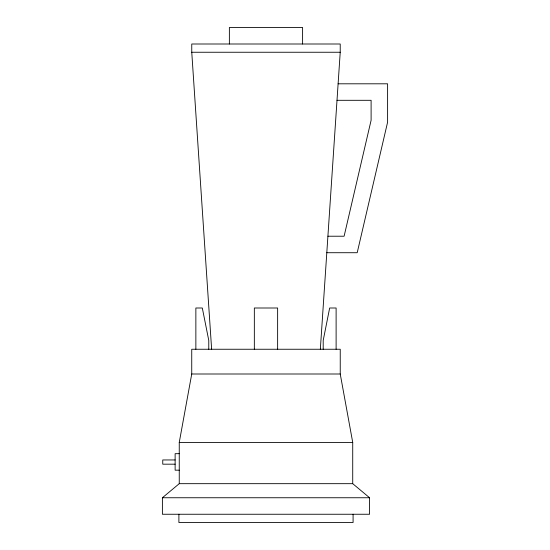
<?xml version="1.0" encoding="UTF-8"?>
<svg xmlns="http://www.w3.org/2000/svg" width="550" height="550" viewBox="0 0 550 550"><rect width="100%" height="100%" fill="white"/><g stroke="black" fill="none" stroke-linecap="round" stroke-linejoin="round"><path stroke-width="0.82" d="M320.341 349.25L340.223 52.25L340.223 44L191.758 44L191.758 52.25L211.633 349.25M179.252 483.677L179.252 442.427L191.737 374L191.737 349.25L340.237 349.25L340.237 374L352.722 442.427L352.722 483.677L369.586 497.75L369.586 514.25L162.394 514.25L162.394 497.75L179.252 483.677L352.722 483.677M191.758 52.25L340.223 52.25M338.106 83.806L387.606 83.806L387.606 122.169L357.204 252.718L326.803 252.718M337.006 100.306L371.106 100.306L371.106 120.271L344.107 236.218L327.91 236.218M191.737 374L340.237 374M179.252 442.427L352.722 442.427M179.252 453.681L175.127 453.681L175.127 470.181L179.252 470.181M175.127 459.958L162.752 459.958L162.752 464.179L175.127 464.179M162.394 497.75L369.586 497.75M353.086 514.25L353.086 522.5L178.894 522.5L178.894 514.25M336.112 349.25L336.112 308L329.656 308L323.201 340.443L323.201 349.25M302.603 44L302.603 27.5L229.371 27.5L229.371 44M277.633 349.25L277.633 308L254.341 308L254.341 349.25M208.773 349.25L208.773 340.443L202.317 308L195.862 308L195.862 349.25"/></g></svg>
